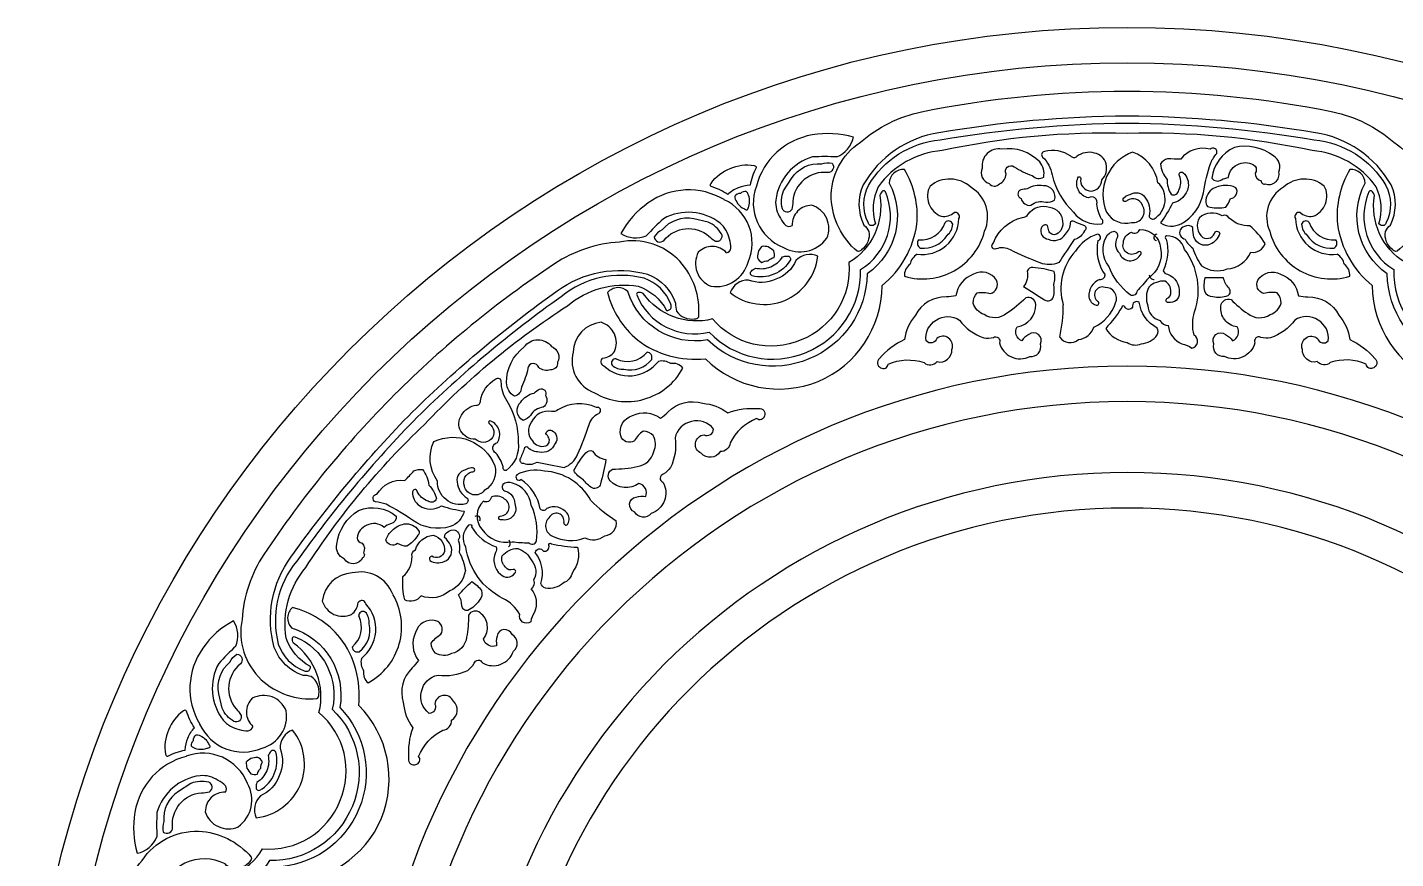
# Model space of a CAD drawing. Header units: metres. Extents: x 2627 to 4115, y 2440 to 3928.
# Drawn here: x 2627 to 3553, y 3365 to 3928 of the extents above; entities that cross this region are included whole.
import ezdxf

# ---------------------------------------------------------------- set-up
doc = ezdxf.new("R2010")
doc.units = ezdxf.units.M
for name, color, linetype in [('3', 3, 'Continuous'), ('4', 4, 'Continuous'), ('7', 7, 'Continuous')]:
    doc.layers.add(name, color=color, linetype=linetype)

# ---------------------------------------------------------------- blocks, each defined once
blk = doc.blocks.new('窗-074')
at = {"layer": '3'}
for points in [[(-3.45, 1202.05, -0.05), (112.42, 1190.44, -0.13), (146.94, 1173.28, -0.26), (163.34, 1141.54, -0.21), (148.74, 1111.85, -0.32), (146.29, 1112.72, -0.29), (142.17, 1122.88, -0.08), (144.92, 1126.58, 0.23), (145.33, 1149.22, 0.23), (102.63, 1178.61, 0.04), (-3.45, 1188.05, 0.04), (-109.54, 1178.61, 0.23), (-152.24, 1149.22, 0.23), (-151.82, 1126.58, -0.08), (-149.08, 1122.88, -0.29), (-153.2, 1112.72, -0.32), (-155.64, 1111.85, -0.21), (-170.25, 1141.54, -0.26), (-153.85, 1173.28, -0.13), (-119.33, 1190.44, -0.05)], [(-75.5, 1149.81, 0.27), (-71.66, 1155.4, -0.82), (-67.11, 1159.41, 0.06), (-56.97, 1154.52, 0.36), (-50.5, 1153.65, 0.23), (-52.77, 1162.21, 0.24), (-74.1, 1169.37, 0.52), (-85.12, 1158.72, 0.45), (-81.27, 1149.98, 0.47)], [(-31.92, 1165.17, -0.46), (-35.19, 1165.44, 0.22), (-50.01, 1168.02, 0.68), (-51.09, 1164.89, -0.16), (-45.79, 1154.84, 0.14), (-33.69, 1133.8, 0.27), (-17.65, 1127.28, 0.52), (-17.92, 1129.99, -0.11), (-20.5, 1138.41, 0.71), (-25.26, 1141.94, -0.47), (-31.24, 1153.22, -0.97), (-29.61, 1152.81, 0.44), (-24.17, 1145.75, 0.4), (-17.78, 1152.13, 0.27), (-15.33, 1161.09, 0.29), (-21.86, 1167.2, 0.24)], [(-4.83, 1142.21, -0.18), (-1.68, 1143.82, -0.41), (6.49, 1142.34, -0.24), (8.9, 1131.77, 0.47), (11.69, 1130.1, 0.5), (13.91, 1150.49, 0.27), (-0.38, 1167.74, 0.43), (-15.05, 1133.81, 0.34), (-0.94, 1128.06, 0.64), (5.19, 1137.7, 0.47), (-3.45, 1140.48, -0.41), (-5.39, 1140.11, -0.51)], [(28.21, 1156.07, -0.25), (30.93, 1147.94, -0.3), (22.16, 1138.97, -0.05), (15.27, 1127.92, 0.27), (26.96, 1127.29, 0.23), (39.49, 1144.81, -0.04), (43.67, 1161.71, -0.07), (47.01, 1166.92, 0.78), (43.25, 1169.42, 0.3), (26.75, 1163.79, -0.03), (19.24, 1164, 0.14), (15.27, 1161.08, 0.14), (19.03, 1152.32, 0.14), (21.32, 1143.98, 0.52), (25.71, 1146.27, 0.21), (26.13, 1154.41, -0.91)], [(59.74, 1161.08, -0.28), (68.72, 1159.83, -0.32), (68.72, 1155.87, 0.34), (72.06, 1151.49, 0.55), (74.36, 1149.82, 0.59), (82.09, 1156.49, 0.37), (79.16, 1165.46, 0.23), (57.03, 1170.26, 0.27), (44.29, 1152.95, 0.39), (49.72, 1152.11, -0.1), (53.69, 1153.36, -0.31)], [(-222.78, 1147.56, 0.09), (-228.63, 1143.84, 0.07), (-237.99, 1148.36, -0.47), (-238.05, 1150.07, -0.16), (-227.28, 1158.41, -0.16), (-213.77, 1160.13, -0.47), (-212.6, 1158.87, 0.07), (-216.02, 1149.06, 0.09)], [(-169.79, 1161.48, -0.64), (-172.34, 1156.19, 0.42), (-191.96, 1139.97, -0.08), (-192.54, 1135.42, -0.66), (-197.84, 1135.81, -0.15), (-197.25, 1145.8), (-192.74, 1152.85, -0.28), (-175.67, 1161.08, -0.13)], [(-187.27, 1061.82, -0.33), (-237.22, 1073.65, -0.31), (-276.29, 1088.1, 0.17), (-279.31, 1088.58, 0.35), (-279.94, 1087.17, 0.37), (-239.05, 1066.17, 0.31), (-184.38, 1054.84, 0.31), (-153.73, 1101.51, 0.37), (-139.67, 1145.27, 0.35), (-141.11, 1145.82, 0.17), (-142.91, 1143.34, -0.31), (-160.31, 1105.5, -0.33)], [(-221.5, 1144.45, 0.26), (-224.55, 1142.79, 0.18), (-224.35, 1141.26, 0.2), (-219.63, 1135.96, 0.12), (-217.64, 1135.14, 0.12), (-216.81, 1137.13, 0.2), (-217.22, 1144.21, 0.18), (-218.17, 1145.44, 0.26)], [(-57.67, 1137.76, -0.26), (-49.27, 1139.5, 0.13), (-44.38, 1140.55, 0.51), (-50.67, 1148.76, 0.19), (-59.76, 1147.01, 0.03), (-63.44, 1146.49, 0.69), (-63.26, 1141.6, 0.4)], [(43.33, 1136.68, 0.1), (52.13, 1136.68, 0.12), (54.72, 1141.6, 0.58), (57.86, 1147.63, 0.14), (51.66, 1148.91, 0.15), (44.26, 1146.61, 0.29), (41.12, 1138.38, 0.36)], [(-52.45, 1105.24, -0.02), (-69.15, 1112.55, 0.23), (-77.41, 1113.11, -0.91), (-78.72, 1116.48, -0.26), (-62.44, 1130.86, 0.23), (-59.28, 1132.76, -0.34), (-47.18, 1136.62, -0.37), (-39.92, 1128.65, -0.34), (-43.31, 1121.4, -0.43), (-47.66, 1123.33, -0.02), (-48.27, 1126.35, 0.44), (-51.78, 1125.14, 0.5), (-47.9, 1118.62, 0.39), (-38.22, 1121.52, 0.21), (-35.44, 1127.92, -0.61), (-33.5, 1128.77, 0.02), (-27.58, 1126.35, -0.56), (-27.58, 1123.33, -0.24), (-33.31, 1118.36, 0.01), (-41.94, 1105.42, -0.2)], [(-270.1, 1119.93, 0.64), (-264.55, 1117.99, -0.42), (-239.21, 1120.39, 0.08), (-235.58, 1117.59, 0.66), (-232.11, 1121.61, 0.15), (-239.6, 1128.26), (-247.77, 1130.06, 0.28), (-265.66, 1123.81, 0.13)], [(34.19, 1119.74, -0.07), (33.57, 1125.14, 0.36), (30.02, 1126.07, 0.24), (26.46, 1123.91, 0.49), (29.25, 1118.66, 0.14), (33.57, 1113.57, 0.09), (38.52, 1103.69, 0.26), (52.89, 1101.83, 0.28), (66.18, 1111.25, 0.37), (74.37, 1116.19, 0.08), (65.72, 1126.22, -0.22), (54.13, 1130.55, 0.41), (50.11, 1131.78, 0.32), (37.28, 1130.7, 0.37), (39.14, 1119.59, 0.49), (46.24, 1122.83, -0.52), (48.72, 1121.9, -0.23), (43.31, 1115.73, -0.43)], [(-416.4, 1031, 0.05), (-490.13, 940.85, 0.13), (-502.41, 904.31, 0.26), (-491.56, 870.27, 0.21), (-460.24, 859.6, 0.32), (-459.13, 861.95, 0.29), (-463.39, 872.04, 0.08), (-467.95, 872.72, -0.23), (-484.26, 888.44, -0.23), (-474.85, 939.41, -0.04), (-406.5, 1021.1, -0.04), (-324.82, 1089.44, -0.23), (-273.84, 1098.85, -0.23), (-258.13, 1082.55, 0.08), (-257.45, 1077.99, 0.29), (-247.36, 1073.72, 0.32), (-245.01, 1074.83, 0.21), (-255.67, 1106.16, 0.26), (-289.72, 1117, 0.13), (-326.26, 1104.73, 0.05)], [(-209.13, 1114.6, 0.1), (-211.21, 1112.04, 0.06), (-211.9, 1108.19, 0.18), (-209.44, 1105.52, -0.12), (-205.78, 1106.5, -0.12), (-202.5, 1108.39, 0.18), (-202.64, 1112.02, 0.06), (-205.85, 1114.26, 0.1)], [(-216.93, 1095.61, 0.32), (-227.29, 1088.48, 0.27), (-196.5, 1084.09, 0.27), (-177.83, 1108.97, 0.32), (-190.19, 1106.69, -0.21), (-201.44, 1096.04, -0.21)], [(-202.6, 1098.83, -0.17), (-214.92, 1098.04, -0.52), (-215.32, 1100.69, -0.09), (-212.93, 1102.31, 0.15), (-204.37, 1103.09, 0.15), (-197.76, 1108.59, -0.09), (-194.92, 1109.14, -0.52), (-193.33, 1106.99, -0.17)], [(-84, 1076.09, -0.25), (-90.28, 1082.64, -0.2), (-87.99, 1088.34, -0.12), (-80.58, 1088.06, 0.5), (-77.16, 1095.46, 0.41), (-89.99, 1098.88, 0.28), (-99.97, 1086.63, -0.02), (-105.39, 1086.06, 0.29), (-122.79, 1075.81, 0.14), (-129, 1062.02, 0.11), (-143.04, 1051.31, 0.59), (-142.47, 1046.18, 0.58), (-138.19, 1048.17, -0.19), (-117.94, 1049.03, 0.4), (-110.53, 1049.6, 0.51), (-102.26, 1056.43, 0.77), (-110.81, 1062.7, -0.59), (-116.8, 1061.28, -0.31), (-111.1, 1072.96, -0.31), (-97.98, 1072.96, 0.15), (-84.29, 1062.99, 0.12), (-78.87, 1063.27, -0.72), (-75.44, 1060.14, 0.47), (-58.33, 1052.45, 0.54), (-52.34, 1059.57, 0.78), (-58.9, 1064.98, 0.11), (-62.9, 1061.28, -0.45), (-65.46, 1069.25, 0.38), (-54.91, 1081.79, 0.49), (-60.61, 1085.49, -0.05), (-71.45, 1076.66, -0.32)], [(-61.83, 1091.93, 0.01), (-50.01, 1084.43, 0.47), (-44.94, 1086.12, 0.08), (-44.75, 1093.05, 0.13), (-44.57, 1100.36, 0.06), (-56.58, 1102.61, 0.39), (-59.77, 1100.55, -0.21)], [(50.88, 1096.76, 0.03), (40.36, 1096.76, 0.11), (40.08, 1089.33, 0.29), (44.85, 1086.25, 0.13), (53.4, 1086.81, 0.48), (53.96, 1091.01, -0.14)], [(77.09, 1076.09, 0.25), (83.37, 1082.64, 0.2), (81.09, 1088.34, 0.12), (73.67, 1088.06, -0.5), (70.25, 1095.46, -0.41), (83.08, 1098.88, -0.28), (93.07, 1086.63, 0.02), (98.48, 1086.06, -0.29), (115.88, 1075.81, -0.14), (122.09, 1062.02, -0.11), (136.13, 1051.31, -0.59), (135.56, 1046.18, -0.58), (131.29, 1048.17, 0.19), (111.03, 1049.03, -0.4), (103.62, 1049.6, -0.51), (95.35, 1056.43, -0.77), (103.9, 1062.7, 0.59), (109.89, 1061.28, 0.31), (104.19, 1072.96, 0.31), (91.07, 1072.96, -0.15), (77.38, 1062.99, -0.12), (71.96, 1063.27, 0.72), (68.54, 1060.14, -0.47), (51.42, 1052.45, -0.54), (45.43, 1059.57, -0.78), (51.99, 1064.98, -0.11), (55.99, 1061.28, 0.45), (58.55, 1069.25, -0.42), (49.4, 1080.95, -0.49), (55.11, 1084.65, 0.05), (64.54, 1076.66, 0.32)], [(-15.51, 1068.31, 0.23), (-3.45, 1060.31, 0.26), (4.45, 1059.71, 0.23), (13.54, 1064.72, 0.22), (13.54, 1068.54, -0.25), (3.38, 1083.11, 0.66), (-0.45, 1080.36, -0.64), (-4.75, 1080.48, 0.8), (-6.54, 1080.13, -0.05)], [(-328.52, 1045.01, -0.27), (-335.19, 1046.24, 0.82), (-341.25, 1045.86, -0.06), (-344.96, 1035.23, -0.36), (-348.92, 1030.04, -0.23), (-353.36, 1037.7, -0.24), (-343.34, 1057.85, -0.52), (-328.02, 1058.11, -0.45), (-324.56, 1049.21, -0.47)], [(-370.19, 1025.05, 0.46), (-368.08, 1027.55, -0.22), (-359.42, 1039.85, -0.68), (-356.45, 1038.41, 0.16), (-353.09, 1027.56, -0.14), (-346.76, 1004.12, -0.27), (-353.5, 988.16, -0.52), (-355.23, 990.28, 0.11), (-359.35, 998.06, -0.71), (-358.49, 1003.92, 0.47), (-362.23, 1016.12, 0.97), (-363.09, 1014.68, -0.44), (-361.94, 1005.84, -0.4), (-370.97, 1005.83, -0.27), (-379.04, 1010.44, -0.29), (-378.75, 1019.37, -0.24)], [(-332.61, 1023.87, 0.26), (-339.78, 1019.17, -0.13), (-343.98, 1016.45, -0.51), (-345.34, 1026.71, -0.19), (-337.67, 1031.9, -0.03), (-334.7, 1034.13, -0.69), (-331.37, 1030.54, -0.4)], [(-313.3, 997.19, 0.02), (-306.66, 1014.17, -0.23), (-301.22, 1020.4, 0.91), (-302.68, 1023.72, 0.26), (-324.36, 1022.37, -0.23), (-327.93, 1021.48, 0.34), (-339.23, 1015.65, 0.37), (-338.72, 1004.88, 0.34), (-331.2, 1002.15, 0.43), (-329.48, 1006.6, 0.02), (-331.19, 1009.16, -0.44), (-327.86, 1010.79, -0.5), (-325.98, 1003.43, -0.39), (-334.87, 998.64, -0.21), (-341.37, 1001.2, 0.61), (-343.34, 1000.43, -0.02), (-345.82, 994.53, 0.56), (-343.69, 992.39, 0.24), (-336.12, 992.93, -0.01), (-320.87, 989.89, 0.2)], [(-270.38, 998.89, 0.25), (-270.58, 1007.96, 0.2), (-276.22, 1010.37, 0.12), (-281.26, 1004.93, -0.5), (-288.92, 1007.75, -0.41), (-282.26, 1019.24, -0.28), (-266.54, 1017.64, 0.02), (-262.31, 1021.06, -0.29), (-242.75, 1026.12, -0.14), (-228.62, 1020.76, -0.11), (-211.11, 1023.11, -0.59), (-207.89, 1019.08, -0.58), (-212.32, 1017.47, 0.19), (-227.25, 1003.75, -0.4), (-232.89, 998.91, -0.51), (-243.58, 997.9, -0.77), (-241.96, 1008.38, 0.59), (-236.71, 1011.61, 0.31), (-249.01, 1015.83, 0.31), (-258.28, 1006.56, -0.15), (-260.92, 989.82, -0.12), (-264.95, 986.19, 0.72), (-265.15, 981.56, -0.47), (-271.82, 964.02, -0.54), (-281.09, 964.82, -0.78), (-280.28, 973.28, -0.11), (-274.83, 973.49, 0.45), (-278.66, 980.94, -0.38), (-294.98, 982.35, -0.49), (-293.57, 989, 0.05), (-279.66, 990.42, 0.32)], [(-373.12, 989.66, 0.18), (-376.48, 988.57, 0.41), (-381.21, 981.75, 0.24), (-375.44, 972.57, -0.47), (-376.23, 969.42, -0.5), (-392.23, 982.26, -0.27), (-394.32, 1004.57, -0.43), (-359.95, 990.94, -0.34), (-365.86, 976.9, -0.64), (-377.01, 979.39, -0.47), (-372.87, 987.46, 0.41), (-371.24, 988.57, 0.51)], [(-297.26, 994.41, -0.01), (-300.32, 980.75, -0.47), (-305.09, 978.36, -0.08), (-310.13, 983.13, -0.13), (-315.43, 988.17, -0.06), (-308.53, 998.25, -0.39), (-304.82, 999.05, 0.21)], [(-406.29, 976.1, 0.25), (-402.46, 968.43, 0.3), (-389.91, 968.29, 0.05), (-377.23, 965.34, -0.27), (-385.05, 956.63, -0.23), (-406.3, 960.16, 0.04), (-421.2, 969.15, 0.07), (-427.25, 970.48, -0.78), (-426.36, 974.9, -0.3), (-410.71, 982.59, 0.03), (-405.54, 988.05, -0.14), (-400.67, 988.79, -0.14), (-397.14, 979.94, -0.14), (-392.86, 972.42, -0.52), (-397.59, 970.94, -0.21), (-403.63, 976.39, 0.91)], [(-432.12, 957.34, 0.28), (-437.59, 950.11, 0.32), (-434.78, 947.31, -0.34), (-434.05, 941.85, -0.55), (-434.49, 939.04, -0.59), (-444.68, 938.3, -0.37), (-448.95, 946.71, -0.23), (-436.69, 965.75, -0.27), (-415.45, 962.52, -0.39), (-418.69, 958.09, 0.1), (-422.38, 956.17, 0.31)], [(-403.26, 951.7, -0.1), (-409.49, 945.47, -0.12), (-414.8, 947.13, -0.58), (-421.28, 949.16, -0.14), (-417.8, 954.45, -0.15), (-410.95, 958.06, -0.29), (-402.9, 954.46, -0.36)], [(-384.82, 946.18, 0.07), (-388.21, 950.44, -0.36), (-386.35, 953.6, -0.24), (-382.31, 954.59, -0.49), (-380.56, 948.91, -0.14), (-380.02, 942.25, -0.09), (-376.53, 931.77, -0.26), (-385.38, 920.3, -0.28), (-401.44, 917.56, -0.37), (-410.72, 915.26, -0.08), (-411.7, 928.47, 0.22), (-406.56, 939.72, -0.41), (-404.59, 943.44, -0.32), (-394.76, 951.74, -0.37), (-388.21, 942.57, -0.49), (-395.53, 939.84, 0.52), (-396.62, 937.44, 0.23), (-388.43, 936.89, 0.43)], [(-313.31, 944.95, -0.23), (-316.18, 930.77, -0.26), (-321.35, 924.76, -0.23), (-331.32, 921.88, -0.22), (-334.02, 924.58, 0.25), (-337.13, 942.07, -0.66), (-332.49, 942.83, 0.64), (-329.53, 945.96, -0.8), (-328.01, 946.97, 0.05)], [(-380.37, 918.13, -0.03), (-372.93, 925.57, -0.11), (-367.48, 920.51, -0.29), (-368.67, 914.96, -0.13), (-375.12, 909.31, -0.48), (-378.49, 911.88, 0.14)], [(-436.55, 797.44, -0.3), (-484.55, 764.62, -0.38), (-535.59, 752.17, 0.43), (-543.29, 743.62, 0.16), (-512.46, 736.64, 0.19), (-477.87, 756.2, 0.3), (-423.86, 792.19, 0.3), (-436.61, 855.82, 0.19), (-447.23, 894.11, 0.16), (-473.97, 910.98, 0.43), (-474.57, 899.49, -0.38), (-447.29, 854.59, -0.3)], [(-384.29, 884.98, -0.25), (-393.36, 885.17, -0.2), (-395.78, 890.82, -0.12), (-390.33, 895.86, 0.5), (-393.15, 903.52, 0.41), (-404.64, 896.86, 0.28), (-403.04, 881.14, -0.02), (-406.47, 876.9, 0.29), (-411.52, 857.35, 0.14), (-406.16, 843.21, 0.11), (-408.52, 825.7, 0.59), (-404.49, 822.48, 0.58), (-402.87, 826.92, -0.19), (-389.16, 841.84, 0.4), (-384.32, 847.49, 0.51), (-383.3, 858.17, 0.77), (-393.78, 856.55, -0.59), (-397.01, 851.31, -0.31), (-401.24, 863.6, -0.31), (-391.96, 872.88, 0.15), (-375.23, 875.51, 0.12), (-371.6, 879.54, -0.72), (-366.96, 879.75, 0.47), (-349.42, 886.41, 0.54), (-350.22, 895.68, 0.78), (-358.69, 894.87, 0.11), (-358.9, 889.43, -0.45), (-366.35, 893.25, 0.42), (-368.15, 907.99, 0.49), (-374.8, 906.58, -0.05), (-375.82, 894.25, -0.32)], [(-447.23, 801.86, 0.33), (-459.05, 851.82, 0.31), (-473.5, 890.88, -0.17), (-473.98, 893.9, -0.35), (-472.58, 894.53, -0.37), (-451.57, 853.64, -0.31), (-440.25, 798.97, -0.31), (-486.91, 768.32, -0.37), (-530.68, 754.26, -0.35), (-531.23, 755.7, -0.17), (-528.75, 757.5, 0.31), (-490.91, 774.9, 0.33)], [(-505.33, 884.69, -0.64), (-503.39, 879.15, 0.42), (-505.8, 853.81, -0.08), (-503, 850.18, -0.66), (-507.02, 846.71, -0.15), (-513.67, 854.19), (-515.47, 862.37, -0.28), (-509.22, 880.25, -0.13)], [(-532.96, 837.38, -0.09), (-529.24, 843.22, -0.07), (-533.77, 852.58, 0.47), (-535.48, 852.64, 0.16), (-543.82, 841.87, 0.16), (-545.53, 828.36, 0.47), (-544.28, 827.2, -0.07), (-534.47, 830.61, -0.09)], [(-494.38, 792.42, 0.27), (-469.5, 811.09, 0.27), (-473.89, 841.89, 0.32), (-481.02, 831.53, -0.21), (-481.44, 816.04, -0.21), (-492.1, 804.78, 0.32)], [(-529.85, 836.09, -0.26), (-528.2, 839.14, -0.18), (-526.66, 838.94, -0.2), (-521.37, 834.23, -0.12), (-520.55, 832.24, -0.12), (-522.54, 831.41, -0.2), (-529.61, 831.82, -0.18), (-530.84, 832.76, -0.26)], [(-500.01, 823.73, 0.1), (-499.66, 820.45, 0.06), (-497.43, 817.23, 0.18), (-493.8, 817.09, -0.12), (-491.91, 820.37, -0.12), (-490.93, 824.03, 0.18), (-493.59, 826.5, 0.06), (-497.45, 825.8, 0.1)], [(-484.23, 817.19, 0.17), (-483.45, 829.52, 0.52), (-486.1, 829.92, 0.09), (-487.71, 827.52, -0.15), (-488.5, 818.96, -0.15), (-494, 812.35, 0.09), (-494.55, 809.51, 0.52), (-492.39, 807.93, 0.17)], [(-546.88, 784.38, 0.64), (-541.59, 786.93, -0.42), (-525.37, 806.55, 0.08), (-520.82, 807.14, 0.66), (-521.21, 812.44, 0.15), (-531.21, 811.85), (-538.26, 807.33, 0.28), (-546.49, 790.27, 0.13)], [(-587.45, 618.05, -0.05), (-575.84, 733.92, -0.13), (-558.69, 768.44, -0.26), (-526.95, 784.85, -0.21), (-497.25, 770.24, -0.32), (-498.13, 767.79, -0.29), (-508.28, 763.67, -0.08), (-511.99, 766.42, 0.23), (-534.63, 766.83, 0.23), (-564.02, 724.14, 0.04), (-573.45, 618.05, 0.04), (-564.02, 511.96, 0.23), (-534.63, 469.27, 0.23), (-511.99, 469.68, -0.08), (-508.28, 472.43, -0.29), (-498.13, 468.3, -0.32), (-497.25, 465.86, -0.21), (-526.95, 451.25, -0.26), (-558.69, 467.65, -0.13), (-575.84, 502.17, -0.05)]]:
    blk.add_lwpolyline(points, format="xyb", close=True, dxfattribs=at)
for points in [[(-3.47, 1184.05, -0.04), (102.01, 1174.66, -0.24), (142.36, 1148.99, -0.23), (142.63, 1128.03, -0.16), (141.38, 1126.37, -0.3), (138.49, 1127.23, 0.19), (136.87, 1148.19, 0.22), (100.87, 1168.57, 0.06), (-3.45, 1178.26, 0.06), (-107.78, 1168.57, 0.22), (-143.78, 1148.19, 0.19), (-145.4, 1127.23, -0.3), (-148.29, 1126.37, -0.16), (-149.54, 1128.03, -0.23), (-149.27, 1148.99, -0.24), (-108.92, 1174.66, -0.04), (-3.43, 1184.05)], [(-137.58, 1150.18, -0.38), (-150.03, 1099.15, -0.3), (-182.85, 1051.14, -0.3), (-240, 1061.88, -0.38), (-284.89, 1089.16, 0.43), (-296.38, 1088.57, 0.16), (-279.52, 1061.83, 0.19), (-241.23, 1051.2, 0.3), (-177.59, 1038.46, 0.3), (-141.61, 1092.47, 0.19), (-122.05, 1127.05, 0.16), (-129.03, 1157.89)], [(175.94, 1051.14, -0.3), (143.12, 1099.15, -0.38), (130.67, 1150.18, 0.43), (122.12, 1157.89, 0.16), (115.14, 1127.05, 0.19), (134.7, 1092.47, 0.3), (170.69, 1038.46, 0.3)], [(180.36, 1061.82, -0.33), (153.4, 1105.5, -0.31), (136, 1143.34, 0.17), (134.2, 1145.82, 0.35), (132.76, 1145.27, 0.37), (146.82, 1101.51, 0.31), (177.47, 1054.84)], [(2.15, 1089.62, -0.57), (-1.61, 1087.16, -0.14), (-13.83, 1103.47, -0.3), (-15.24, 1119.79, -0.27), (-10.66, 1123.07, -0.49), (-9.13, 1119.43, 0.34), (-7.84, 1110.75, 0.63), (3.79, 1109.57, 1.07), (2.85, 1111.57, -0.78), (-5.61, 1116.62, -0.3), (-0.98, 1122.66, 0.54), (3.68, 1124.13, -0.4), (15.43, 1113.56, -0.3), (8.38, 1096.55, -0.02), (2.15, 1089.49)], [(19.65, 1069.99, 0.27), (27.42, 1059.54, -0.12), (32.91, 1057.21, 0.72), (34.24, 1064.52, -0.14), (34.57, 1077.64, 0.25), (28.92, 1112.84, 0.35), (18.78, 1120.47, 0.83), (18.61, 1118.65, -0.18), (16.78, 1100.88, 0.28), (19.28, 1098.89, -0.34), (25.93, 1088.26, -0.48), (19.78, 1082.95, -0.79), (18.94, 1085.11, 0.37), (21.11, 1089.09, 0.3), (17.95, 1094.9, 0.23), (8.8, 1091.58, 0.21), (8.14, 1081.12, 0.32), (14.96, 1072.82, 0.29), (19.94, 1070)], [(-403.66, 1018.28, 0.04), (-471.61, 937.06, 0.24), (-481.99, 890.37, 0.23), (-467.36, 875.36, 0.16), (-465.31, 875.08, 0.3), (-463.87, 877.72, -0.19), (-477.54, 893.69, -0.22), (-466.5, 933.55, -0.06), (-399.58, 1014.18, -0.06), (-318.96, 1081.1, -0.22), (-279.1, 1092.14, -0.19), (-263.13, 1078.46, 0.3), (-260.48, 1079.9, 0.16), (-260.77, 1081.96, 0.23), (-275.78, 1096.58, 0.24), (-322.46, 1086.21, 0.04), (-403.69, 1018.26)], [(-340.87, 947.54, 0.57), (-336.47, 948.45, 0.14), (-339.36, 968.63, 0.3), (-349.9, 981.17, 0.27), (-355.46, 980.25, 0.49), (-353.97, 976.6, -0.34), (-348.74, 969.54, -0.63), (-356.14, 960.48, -1.07), (-356.89, 962.56, 0.78), (-354.47, 972.11, 0.3), (-362.01, 973.11, -0.54), (-366.35, 970.86, 0.4), (-367.19, 955.08, 0.3), (-350.17, 948.03, 0.02), (-340.78, 947.44)], [(-339.36, 921.28, -0.27), (-337.47, 908.4, 0.12), (-339.7, 902.87, -0.72), (-345.81, 907.1, 0.14), (-355.32, 916.14, -0.25), (-376.21, 945.03, -0.35), (-374.44, 957.6, -0.83), (-373.04, 956.42, 0.18), (-359.18, 945.15, -0.28), (-359.53, 941.98, 0.34), (-356.72, 929.77, 0.48), (-348.62, 930.36, 0.79), (-349.55, 932.47, -0.37), (-353.9, 933.76, -0.3), (-355.78, 940.1, -0.23), (-346.96, 944.22, -0.21), (-339.1, 937.29, -0.32), (-338.05, 926.6, -0.29), (-339.58, 921.08)]]:
    blk.add_lwpolyline(points, format="xyb", dxfattribs=at)
for centre, radius, start, end in [((-174.63, 1138.86), 39.05, 99.33, 165.77), ((-172.1, 1128.16), 50.03, 73.38, 100.2), ((-173.58, 1179.85), 16.23, 293.76, 346.61), ((-172.66, 1137.01), 29.14, 106.16, 172.72), ((-173.91, 1048.34), 116.86, 86.63, 93.37), ((-129.69, 1150.03), 7.89, 85.2, 178.87), ((-103.44, 1134.9), 17.64, 47.47, 129.21), ((96.53, 1134.9), 17.64, 50.79, 132.53), ((-250.68, 1107.36), 39.05, 59.23, 125.67), ((-187.43, 1138.96), 26.8, 159.23, 248.65), ((-103.82, 1142.88), 12.18, 152.15, 248.76), ((-101.57, 1131.22), 19.48, 335.65, 58.92), ((94.66, 1131.22), 19.48, 121.08, 204.35), ((96.92, 1142.88), 12.18, 291.24, 27.85), ((-244.91, 1098), 50.03, 124.8, 151.62), ((-241.7, 1116.47), 26.8, 336.35, 65.77), ((-186.46, 1139.32), 15.17, 174.74, 215.44), ((-181.35, 1126.77), 10.96, 89.41, 182.18), ((-185.23, 1124.71), 13.62, 336.14, 72.96), ((-187.19, 1042.84), 116.86, 131.63, 138.37), ((-250.77, 1104.66), 29.14, 52.28, 118.84), ((-242.64, 1116.04), 15.17, 9.56, 50.26), ((-187.75, 1135.33), 12.07, 203.47, 227.67), ((-194.05, 1128.89), 3.08, 233.7, 304.63), ((-119.19, 1130.84), 20.88, 262.53, 358.25), ((-119.61, 1132.6), 14.33, 264.34, 341.74), ((-107.17, 1141.36), 9.89, 263.84, 309.14), ((-104.18, 1126.48), 2.45, 13.89, 138.07), ((-110.67, 1127.57), 8.87, 310.08, 356.73), ((-100.38, 1131.38), 2.38, 330.35, 103.45), ((93.47, 1131.38), 2.38, 76.55, 209.65), ((112.28, 1130.84), 20.88, 181.75, 277.47), ((100.27, 1141.36), 9.89, 230.86, 276.16), ((97.27, 1126.48), 2.45, 41.93, 166.11), ((103.76, 1127.57), 8.87, 183.27, 229.92), ((112.71, 1132.6), 14.33, 198.26, 275.66), ((-280.41, 1135.6), 16.23, 238.39, 291.24), ((-238.91, 1114.14), 12.07, 357.33, 21.53), ((-187.85, 1130.06), 18.58, 239.83, 324.22), ((-118.63, 1132.15), 35.95, 253.34, 345.55), ((-118.11, 1129.07), 15.55, 263.12, 327.81), ((-12.94, 1099.19), 23.44, 108.01, 147.31), ((-20.29, 1119.62), 1.86, 282.14, 86.67), ((13.39, 1119.62), 1.86, 93.33, 257.86), ((111.72, 1132.15), 35.95, 194.45, 286.66), ((111.21, 1129.07), 15.55, 212.19, 276.88), ((-233.19, 1104.84), 13.62, 152.04, 248.86), ((-237.39, 1103.56), 10.96, 42.82, 135.59), ((-229.9, 1114.04), 3.08, 280.37, 351.3), ((-118.66, 1116.39), 3.06, 140.5, 244.58), ((-8.94, 1090.6), 31.85, 138.15, 196.53), ((4.07, 1112.7), 24.51, 167.99, 215.3), ((111.76, 1116.39), 3.06, 295.42, 39.5), ((-235.12, 1110.48), 18.58, 260.78, 345.17), ((-121.77, 1098.48), 7.21, 125.15, 186.11), ((-117.09, 1102.5), 9.02, 122.19, 167.99), ((110.19, 1102.5), 9.02, 12.01, 57.81), ((114.86, 1098.48), 7.21, 353.89, 54.85), ((-15.43, 1086.96), 9.62, 110.32, 185.32), ((-18.39, 1098.42), 2.46, 261.1, 2.8), ((11.48, 1098.42), 2.46, 177.2, 278.9), ((-17.43, 1087.24), 4.47, 70.47, 236.34), ((-15.82, 1085.12), 6.34, 337.32, 90.97), ((-125.24, 1081.76), 85.77, 347.65, 359.85), ((-19.51, 1086.83), 5.55, 187.85, 254.38), ((-31.66, 1089.85), 22.84, 294.54, 341.68), ((-20.55, 1082.56), 1.16, 247.24, 55.94), ((-298.23, 1054.22), 17.64, 95.79, 177.53), ((-303.6, 1060.14), 12.18, 336.24, 72.85), ((-32.04, 1072.33), 10.39, 275.95, 341.75), ((-35.55, 1067.62), 7.26, 215.48, 309.15), ((-296.94, 1050.29), 19.48, 166.08, 249.35), ((-297.9, 1049.57), 2.38, 121.55, 254.65), ((-300.15, 1061.43), 9.89, 275.86, 321.16), ((-284.22, 1062.48), 20.88, 226.75, 322.47), ((-291.74, 1048.79), 2.45, 86.93, 211.11), ((-285.16, 1064.03), 14.33, 243.26, 320.66), ((-283.72, 1060.47), 15.55, 257.19, 321.88), ((-274.37, 1051.9), 3.06, 340.42, 84.5), ((-265.66, 1040.96), 9.02, 57.01, 102.81), ((-285.54, 1063.02), 35.95, 239.45, 331.66), ((-287.93, 1054.14), 8.87, 228.27, 274.92), ((-259.51, 1041.43), 7.21, 38.89, 99.85), ((-336.97, 964.97), 23.44, 77.69, 116.99), ((-333.72, 956.07), 31.85, 28.47, 86.85), ((-346.21, 984.62), 1.86, 138.33, 302.86), ((-358.55, 962.5), 24.51, 9.7, 57.01), ((-332.57, 968.28), 2.46, 222.2, 323.9), ((-326.56, 958.09), 9.62, 39.68, 114.68), ((-323.58, 960.88), 5.55, 330.62, 37.15), ((-245.23, 1032.06), 85.77, 225.15, 237.35), ((-370.03, 960.81), 1.86, 327.14, 131.67), ((-324.97, 957.06), 6.34, 134.03, 247.68), ((-325.35, 959.7), 4.47, 348.66, 154.53), ((-319.82, 958.6), 1.16, 169.06, 337.76), ((-298.66, 958.64), 7.26, 275.85, 9.52), ((-353.69, 947.16), 2.46, 306.1, 47.8), ((-317.13, 971.61), 22.84, 243.32, 290.46), ((-304.47, 959.49), 10.39, 243.25, 309.05), ((-439.62, 912.82), 17.64, 92.47, 174.21), ((-435.7, 911.54), 19.48, 20.65, 103.92), ((-448.42, 900.13), 35.95, 298.34, 30.55), ((-445.54, 918.19), 12.18, 197.15, 293.76), ((-446.84, 914.75), 9.89, 308.84, 354.14), ((-434.97, 912.49), 2.38, 15.35, 148.45), ((-447.89, 898.81), 20.88, 307.53, 43.25), ((-483.41, 859.5), 50.03, 118.38, 145.2), ((-521.01, 895.01), 16.23, 338.76, 31.61), ((-449.44, 899.76), 14.33, 309.34, 26.74), ((-434.19, 906.34), 2.45, 58.89, 183.07), ((-439.55, 902.53), 8.87, 355.08, 41.73), ((-445.88, 898.32), 15.55, 308.12, 12.81), ((-492.76, 865.28), 39.05, 144.33, 210.77), ((-428.25, 801.78), 116.86, 131.63, 138.37), ((-437.3, 888.96), 3.06, 185.5, 289.58), ((-490.07, 865.36), 29.14, 151.16, 217.72), ((-426.37, 880.25), 9.02, 167.19, 212.99), ((-426.83, 874.11), 7.21, 170.15, 231.11), ((-488.96, 851.98), 10.96, 134.41, 227.18), ((-490.25, 847.78), 13.62, 21.14, 117.96), ((-495.89, 849.71), 18.58, 284.83, 9.22), ((-501.88, 856.3), 26.8, 204.23, 293.65), ((-501.45, 857.23), 15.17, 219.74, 260.44), ((-499.54, 853.5), 12.07, 248.47, 272.67), ((-499.45, 844.49), 3.08, 278.7, 349.63), ((-524.27, 789.22), 39.05, 104.23, 170.67), ((-524.36, 802.02), 26.8, 21.35, 110.77), ((-522.42, 787.26), 29.14, 97.28, 163.84), ((-524.72, 801.05), 15.17, 54.56, 95.26), ((-520.73, 802.35), 12.07, 42.33, 66.53), ((-514.3, 808.65), 3.08, 325.37, 36.3), ((-515.47, 802.44), 18.58, 305.78, 30.17), ((-512.17, 795.94), 10.96, 87.82, 180.59), ((-513.57, 786.7), 50.03, 169.8, 196.62), ((-433.74, 788.5), 116.86, 176.63, 183.37), ((-510.12, 799.82), 13.62, 197.04, 293.86), ((-565.26, 788.18), 16.23, 283.39, 336.24)]:
    blk.add_arc(centre, radius, start, end, dxfattribs=at)
at = {"layer": '4'}
for points in [[(-412.45, 618.05, 1), (405.55, 618.05, 1), (-412.45, 618.05, 1)], [(-352.45, 618.05, 1), (345.55, 618.05, 1), (-352.45, 618.05, 1)]]:
    blk.add_lwpolyline(points, format="xyb", dxfattribs=at)
blk.add_circle((-3.45, 618.05), 620, dxfattribs=at)
at = {"layer": '7'}
blk.add_lwpolyline([(-432.45, 618.05, 1), (425.55, 618.05, 1)], format="xyb", close=True, dxfattribs=at)
blk.add_lwpolyline([(-372.45, 618.05, 1), (365.55, 618.05, 1), (-372.45, 618.05, 1)], format="xyb", dxfattribs=at)
blk.add_circle((-3.45, 618.05), 600, dxfattribs=at)

msp = doc.modelspace()

# ---------------------------------------------------------------- block references
at = {"layer": '3', "xscale": 1.2, "yscale": 1.2, "zscale": 1.2}
msp.add_blockref('窗-074', (3375.14, 2442.01), dxfattribs=at)

doc.saveas('drawing.dxf')
